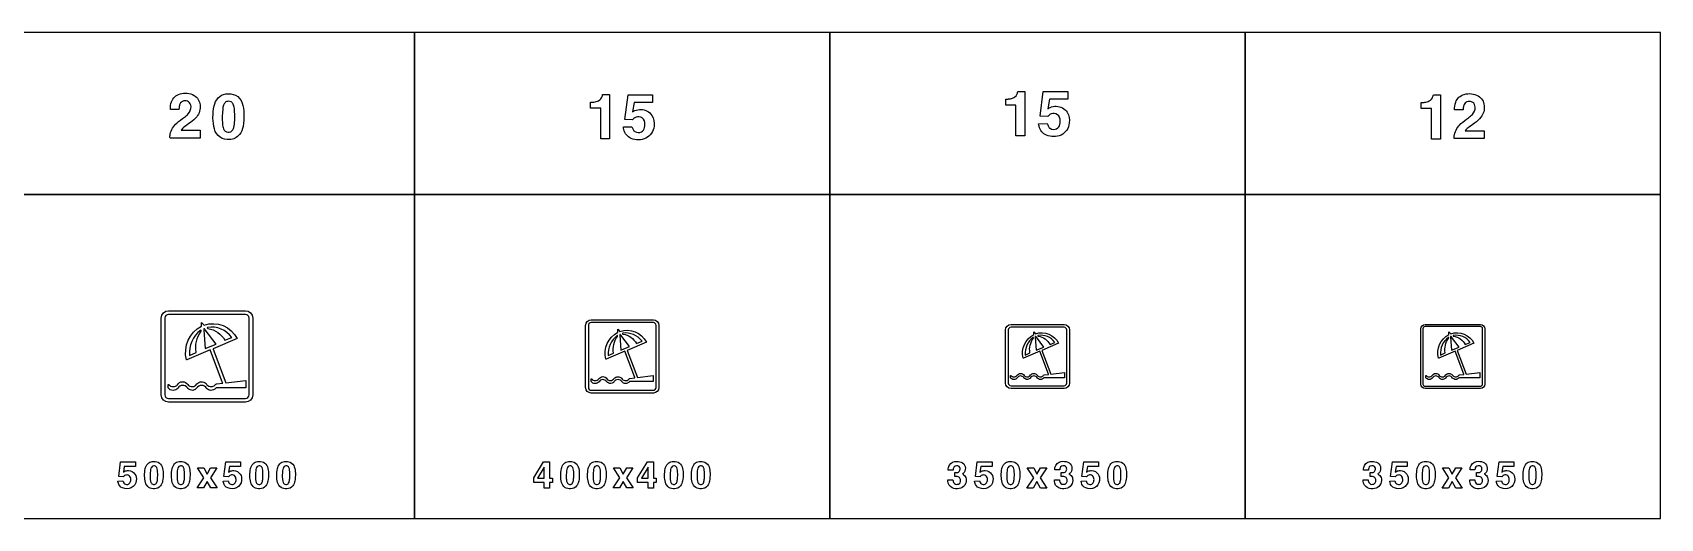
# Model space of a CAD drawing. Extents: x 0 to 18160, y 0 to 2655.
# Drawn here: x 9262 to 18160, y 0 to 2655 of the extents above; entities that cross this region are included whole.
import ezdxf

# ---------------------------------------------------------------- set-up
doc = ezdxf.new("R2010")
doc.units = 0
doc.header["$MEASUREMENT"] = 0

msp = doc.modelspace()

# ---------------------------------------------------------------- linework, layer by layer
for points in [[(9080, 1770), (11350, 1770), (11350, 2655), (9080, 2655)], [(11350, 1770), (13620, 1770), (13620, 2655), (11350, 2655)], [(13620, 1770), (15890, 1770), (15890, 2655), (13620, 2655)], [(15890, 1770), (18160, 1770), (18160, 2655), (15890, 2655)], [(9080, 0), (11350, 0), (11350, 1770), (9080, 1770)], [(11350, 0), (13620, 0), (13620, 1770), (11350, 1770)], [(13620, 0), (15890, 0), (15890, 1770), (13620, 1770)], [(15890, 0), (18160, 0), (18160, 1770), (15890, 1770)], [(10198.2, 221.797), (10163.1, 276.346), (10197.9, 276.346), (10216.2, 242.294), (10234.9, 276.346), (10269, 276.346), (10233.5, 222.318), (10270, 166.299), (10235.4, 166.299), (10215.6, 202.389), (10195.2, 166.299), (10161, 166.299)], [(12001, 222.096), (12055.2, 309.963), (12087.1, 309.963), (12087.1, 219.229), (12103.3, 219.229), (12103.3, 196.409), (12087.1, 196.409), (12087.1, 165.058), (12058.6, 165.058), (12058.6, 196.409), (12001, 196.409)], [(12058.6, 280.769), (12022.6, 219.229), (12058.6, 219.229)], [(12472.5, 221.797), (12437.4, 276.346), (12472.2, 276.347), (12490.5, 242.294), (12509.2, 276.347), (12543.3, 276.347), (12507.8, 222.318), (12544.3, 166.299), (12509.7, 166.299), (12489.9, 202.389), (12469.5, 166.299), (12435.3, 166.299)], [(12569, 222.114), (12623.3, 309.981), (12655.1, 309.981), (12655.1, 219.246), (12671.3, 219.246), (12671.3, 196.427), (12655.1, 196.427), (12655.1, 165.076), (12626.6, 165.076), (12626.6, 196.427), (12569, 196.427)], [(12626.6, 280.787), (12590.6, 219.246), (12626.6, 219.246)], [(14734.2, 221.783), (14699.1, 276.333), (14733.9, 276.333), (14752.1, 242.281), (14770.8, 276.333), (14805, 276.333), (14769.4, 222.304), (14806, 166.285), (14771.4, 166.285), (14751.6, 202.375), (14731.2, 166.285), (14697, 166.285)], [(17004.2, 221.783), (16969.1, 276.333), (17003.9, 276.333), (17022.1, 242.281), (17040.8, 276.333), (17075, 276.333), (17039.4, 222.304), (17076, 166.285), (17041.4, 166.285), (17021.6, 202.375), (17001.2, 166.285), (16967, 166.285)]]:
    msp.add_lwpolyline(points, close=True)
for points in [[(10012.9, 2078.85, -0.0640343), (10014.2, 2099.78, -0.161687), (10050, 2160.33, -0.0283718), (10091.8, 2192.71, 0.0545111), (10112.7, 2210.64, 0.192461), (10127.7, 2250.18, 0.234238), (10114.1, 2276.56, 0.196223), (10088.8, 2281.34, 0.252425), (10066.8, 2264.16, 0.0856617), (10062.7, 2247.14, 0.0202329), (10062, 2235.45), (10015.3, 2235.45, -0.0983795), (10021.4, 2276.76, -0.245047), (10067.6, 2319.89, -0.207102), (10144.5, 2311.55, -0.233443), (10177, 2259.22, -0.20961), (10158.8, 2195.04, -0.0785124), (10124.9, 2163.57, 0.0107372), (10089.1, 2137.78, 0.0665092), (10073.2, 2121.74), (10177.7, 2121.74), (10177.7, 2078.85)], [(10247.9, 2191.49, -0.0563084), (10253.9, 2254.33, -0.130301), (10276.1, 2298.12, -0.174843), (10317.9, 2319.53, -0.147552), (10371, 2312.9, -0.192146), (10407.8, 2269.73, -0.0833996), (10417.1, 2212.7, -0.0545507), (10412.1, 2141.92, -0.116773), (10393, 2097.85, -0.221099), (10338.1, 2070.16, -0.162564), (10286.7, 2082.68, -0.174743), (10255.4, 2128.1, -0.0640867), (10247.9, 2186.79)], [(12310.9, 2274.45), (12324.1, 2274.45, 0.0261527), (12330.1, 2275.12, 0.0824327), (12354.9, 2282.34, 0.211118), (12374.9, 2306.08, 0.0230957), (12377.6, 2315.99), (12415.7, 2315.99), (12415.7, 2074.01), (12367.1, 2074.01), (12367.1, 2241.03), (12310.9, 2241.03)], [(12491, 2139), (12538, 2140.78, 0.0452719), (12544.4, 2124.55, 0.0567733), (12549.1, 2117.67, 0.070207), (12553.5, 2114.2, 0.264984), (12589.6, 2112.3, 0.20748), (12607, 2135.41, 0.147389), (12605.8, 2173.44, 0.308532), (12576.4, 2194.85, 0.215743), (12546.7, 2184.62, 0.028781), (12541.3, 2178.38), (12498.7, 2180.39), (12516.5, 2315.07), (12650.5, 2315.07), (12650.5, 2273.2), (12550.1, 2273.2), (12541.1, 2221.19, -0.0211252), (12554.1, 2228.73, -0.121371), (12587.4, 2234.58, -0.244671), (12647.2, 2202.63, -0.173069), (12658.8, 2143.5, -0.256779), (12613.6, 2077.51, -0.199585), (12534, 2076.44, -0.245625), (12493.7, 2125.34, -0.0170062)], [(14580.9, 2291.94), (14594, 2291.94, 0.0261527), (14600.1, 2292.61, 0.0824327), (14624.9, 2299.84, 0.211118), (14644.9, 2323.58, 0.0230957), (14647.6, 2333.49), (14685.7, 2333.49), (14685.7, 2091.51), (14637.1, 2091.51), (14637.1, 2258.53), (14580.9, 2258.53)], [(14761, 2156.5), (14808, 2158.28, 0.0452719), (14814.4, 2142.04, 0.0567733), (14819.1, 2135.17, 0.070207), (14823.5, 2131.7, 0.264984), (14859.6, 2129.8, 0.20748), (14877, 2152.9, 0.147389), (14875.8, 2190.94, 0.308532), (14846.4, 2212.34, 0.215743), (14816.7, 2202.11, 0.028781), (14811.3, 2195.87), (14768.7, 2197.89), (14786.5, 2332.56), (14920.5, 2332.56), (14920.5, 2290.7), (14820.1, 2290.7), (14811.1, 2238.69, -0.0211252), (14824, 2246.23, -0.121371), (14857.4, 2252.08, -0.244671), (14917.2, 2220.12, -0.173069), (14928.7, 2161, -0.256779), (14883.6, 2095.01, -0.199585), (14804, 2093.94, -0.245625), (14763.7, 2142.83, -0.0170062)], [(16852.4, 2273.43), (16865.5, 2273.43, 0.0261527), (16871.5, 2274.1, 0.0824327), (16896.4, 2281.32, 0.211118), (16916.4, 2305.06, 0.0230957), (16919, 2314.97), (16957.1, 2314.97), (16957.1, 2072.99), (16908.5, 2072.99), (16908.5, 2240.01), (16852.4, 2240.01)], [(17032.5, 2075.98, -0.0640343), (17033.8, 2096.92, -0.161687), (17069.6, 2157.46, -0.0283718), (17111.4, 2189.85, 0.0545111), (17132.3, 2207.78, 0.192461), (17147.3, 2247.31, 0.234238), (17133.7, 2273.69, 0.196223), (17108.4, 2278.47, 0.252425), (17086.4, 2261.29, 0.0856617), (17082.3, 2244.27, 0.0202329), (17081.6, 2232.58), (17034.9, 2232.58, -0.0983795), (17041, 2273.89, -0.245047), (17087.1, 2317.02, -0.207102), (17164.1, 2308.69, -0.233443), (17196.6, 2256.36, -0.20961), (17178.4, 2192.18, -0.0785124), (17144.5, 2160.7, 0.0107372), (17108.7, 2134.91, 0.0665092), (17092.8, 2118.88), (17197.3, 2118.88), (17197.3, 2075.98)], [(10299.2, 2160.96, 0.0124589), (10299.8, 2154.64, 0.0668192), (10305.4, 2129.25, 0.615362), (10356.3, 2123.64, 0.0726881), (10361.7, 2136.67, 0.0588562), (10366.4, 2173.95, 0.0389037), (10364.8, 2240.94, 0.084671), (10358.2, 2264.28, 0.156013), (10346.8, 2276.44, 0.143208), (10331, 2279.4, 0.172584), (10315.3, 2273.2, 0.132565), (10305.3, 2257.64, 0.0498315), (10300.8, 2235.92, 0.0368731)], [(10005, 634.997, -0.414213), (9965, 674.997), (9965, 1095, -0.414213), (10005, 1135), (10425, 1135, -0.414213), (10465, 1095), (10465, 674.997, -0.414213), (10425, 634.997)], [(10005, 654.997), (10425, 654.997, 0.414213), (10445, 674.997), (10445, 1095, 0.414213), (10425, 1115), (10005, 1115, 0.414213), (9985, 1095), (9985, 674.997, 0.414213)], [(10199.4, 1056.02, -0.377996), (10379.8, 982.703), (10248.7, 926.257, 0.0825104), (10248.7, 925.516), (10318.3, 740.429), (10426.8, 753.981), (10426.8, 713.058), (10265, 713.063, -0.0901945), (10249.9, 702.406, -0.124878), (10236.7, 699.878, -0.134445), (10223.5, 703.635, -0.0772191), (10213.8, 710.735, 0.580717), (10158.1, 711.163), (10154.7, 707.663, -0.10303), (10145.6, 701.864, -0.269314), (10115.8, 706.349, -0.00505374), (10111, 709.92, -0.0854136), (10108.3, 713.035, 0.0120804), (10107.7, 714.001, 0.545945), (10056.2, 712.173, -0.503587), (10003.2, 713.647), (10003.2, 729.377), (10003.2, 730.506, -0.0971364), (10003.4, 731.52, -0.312625), (10004.1, 732.063, -0.104287), (10004.9, 731.887, -0.0786519), (10007.1, 730.349, -0.0184498), (10009.8, 727.678, 0.150578), (10022.9, 720.877, 0.0892046), (10032.2, 720.263), (10036.6, 720.777, 0.150978), (10050.2, 726.92, 0.023025), (10053.7, 730.42, -0.575101), (10109.7, 731.62, 0.530693), (10159.2, 734.955, -0.429507), (10210.1, 736.656, 0.244688), (10233.2, 720.351, 0.0737099), (10240.7, 720.321, 0.0318418), (10248.8, 721.892, 0.160439), (10259.9, 729.477, -0.0788643), (10265, 734.492, -0.0983391), (10266.2, 734.878), (10300.9, 739.52), (10300.5, 740.863), (10233.3, 920.623), (10105.2, 867.026, -0.090697), (10102.9, 867.006, -0.344432), (10185.2, 1051.09), (10185.4, 1070.44)], [(12315, 684.997, -0.414213), (12285, 714.997), (12285, 1055, -0.414213), (12315, 1085), (12655, 1085, -0.414213), (12685, 1055), (12685, 714.997, -0.414213), (12655, 684.997)], [(12315, 699.997), (12655, 699.997, 0.414213), (12670, 714.997), (12670, 1055, 0.414213), (12655, 1070), (12315, 1070, 0.414213), (12300, 1055), (12300, 714.997, 0.414213)], [(10155.7, 907.785, -0.204579), (10182.1, 1021.61), (10182.4, 1022.05, 0.146094), (10183.5, 1025.35, 0.295203), (10182, 1028.05, 0.139067), (10181.1, 1028.3, 0.264507), (10119.2, 890.793), (10155.8, 906.8)], [(10264.6, 952.65), (10205.8, 1031.11), (10203.8, 1033.91, 0.199881), (10200.1, 1035.84, 0.350988), (10197.8, 1034.29, 0.0998249), (10197.3, 1031.22), (10197.5, 1029.59), (10205.4, 928.401)], [(10350.1, 988.488, 0.2816), (10218.8, 1043.94, 0.760908), (10218.8, 1037.89, -0.0337099), (10220.2, 1037.47, -0.227482), (10312.4, 973.72), (10350.4, 988.029)], [(12472.5, 1021.82, -0.377996), (12616.8, 963.162), (12512, 918.005, 0.0825104), (12512, 917.412), (12567.7, 769.342), (12654.4, 780.184), (12654.4, 747.446), (12525, 747.45, -0.0901945), (12512.9, 738.924, -0.124878), (12502.3, 736.902, -0.134445), (12491.8, 739.907, -0.0772191), (12484, 745.587, 0.580717), (12439.5, 745.93), (12436.8, 743.13, -0.10303), (12429.5, 738.49, -0.269314), (12405.7, 742.078, -0.00505374), (12401.8, 744.936, -0.0854136), (12399.7, 747.427, 0.0120804), (12399.2, 748.2, 0.545945), (12358, 746.738, -0.503587), (12315.6, 747.917), (12315.6, 760.502), (12315.6, 761.404, -0.0971364), (12315.7, 762.216, -0.312625), (12316.3, 762.65, -0.104287), (12316.9, 762.509, -0.0786519), (12318.7, 761.279, -0.0184498), (12320.8, 759.142, 0.150578), (12331.4, 753.701, 0.0892046), (12338.7, 753.21), (12342.3, 753.621, 0.150978), (12353.1, 758.536, 0.023025), (12355.9, 761.336, -0.575101), (12400.8, 762.296, 0.530693), (12440.4, 764.964, -0.429507), (12481.1, 766.324, 0.244688), (12499.6, 753.28, 0.0737099), (12505.6, 753.256, 0.0318418), (12512.1, 754.513, 0.160439), (12520.9, 760.581, -0.0788643), (12525, 764.593, -0.0983391), (12526, 764.902), (12553.7, 768.615), (12553.4, 769.69), (12499.6, 913.498), (12397.2, 870.62, -0.090697), (12395.3, 870.604, -0.344432), (12461.2, 1017.87), (12461.3, 1033.35)], [(12437.6, 903.227, -0.204579), (12458.8, 994.463, 0.146094), (12459.8, 997.279, 0.295203), (12458.6, 999.436, 0.139067), (12457.9, 999.641, 0.264507), (12408.4, 889.634), (12437.6, 902.439)], [(12524.7, 939.12), (12477.7, 1001.89), (12476, 1004.13, 0.199881), (12473.1, 1005.67, 0.350988), (12471.3, 1004.43, 0.0998249), (12470.9, 1001.98), (12471, 1000.67), (12477.3, 919.72)], [(12593.1, 967.79, 0.2816), (12488, 1012.15, 0.760908), (12488.1, 1007.31, -0.0337099), (12489.1, 1006.97, -0.227482), (12562.9, 955.976)], [(14610, 709.997, -0.414213), (14580, 739.997), (14580, 1030, -0.414213), (14610, 1060), (14900, 1060, -0.414213), (14930, 1030), (14930, 739.997, -0.414213), (14900, 709.997)], [(14610, 724.997), (14900, 724.997, 0.414213), (14915, 739.997), (14915, 1030, 0.414213), (14900, 1045), (14610, 1045, 0.414213), (14595, 1030), (14595, 739.997, 0.414213)], [(14744.1, 1008.71, -0.377996), (14870.4, 957.382), (14778.6, 917.61), (14827.3, 787.79), (14903.2, 797.277), (14903.2, 768.631), (14790, 768.634, -0.0901945), (14779.5, 761.174, -0.124878), (14770.2, 759.404, -0.134445), (14760.9, 762.034, -0.0772191), (14754.1, 767.004, 0.580717), (14715.2, 767.304), (14712.8, 764.854, -0.10303), (14706.4, 760.794, -0.269314), (14685.6, 763.934, -0.00505374), (14682.2, 766.434, -0.0854136), (14680.3, 768.614, 0.0120804), (14679.9, 769.29, 0.545945), (14643.9, 768.011, -0.503587), (14606.8, 769.043), (14606.8, 780.054), (14606.8, 780.844, -0.0971364), (14606.9, 781.554, -0.312625), (14607.4, 781.934, -0.104287), (14607.9, 781.811, -0.0786519), (14609.5, 780.734, -0.0184498), (14611.3, 778.864, 0.150578), (14620.6, 774.104, 0.0892046), (14627, 773.674), (14630.2, 774.034, 0.150978), (14639.6, 778.334, 0.023025), (14642.1, 780.784, -0.575101), (14681.3, 781.624, 0.530693), (14715.9, 783.958, -0.429507), (14751.6, 785.149, 0.244688), (14767.7, 773.735, 0.0737099), (14773, 773.714, 0.0318418), (14778.7, 774.814, 0.160439), (14786.4, 780.124, -0.0788643), (14790, 783.634, -0.0983391), (14790.9, 783.904), (14815.1, 787.154), (14814.8, 788.094), (14767.8, 913.926), (14678.2, 876.408, -0.090697), (14676.5, 876.394, -0.344432), (14734.1, 1005.25), (14734.2, 1018.8)], [(14713.5, 904.939, -0.204579), (14732.1, 984.771, 0.146094), (14733, 987.235, 0.295203), (14731.9, 989.121, 0.139067), (14731.2, 989.301, 0.264507), (14687.9, 893.045), (14713.5, 904.25)], [(14789.7, 936.345), (14748.6, 991.269), (14747.1, 993.228, 0.199881), (14744.6, 994.578, 0.350988), (14743, 993.49, 0.0998249), (14742.6, 991.347), (14742.7, 990.201), (14748.2, 919.37)], [(14849.6, 961.431, 0.2816), (14757.7, 1000.25, 0.760908), (14757.7, 996.015, -0.0337099), (14758.6, 995.716, -0.227482), (14823.2, 951.094)], [(16874, 709.997, -0.414213), (16850, 733.997), (16850, 1036, -0.414213), (16874, 1060), (17176, 1060, -0.414213), (17200, 1036), (17200, 733.997, -0.414213), (17176, 709.997)], [(16874, 721.997), (17176, 721.997, 0.414213), (17188, 733.997), (17188, 1036, 0.414213), (17176, 1048), (16874, 1048, 0.414213), (16862, 1036), (16862, 733.997, 0.414213)], [(17014.1, 1008.71, -0.377996), (17140.4, 957.382), (17048.6, 917.61), (17097.3, 787.79), (17173.2, 797.277), (17173.2, 768.631), (17060, 768.634, -0.0901945), (17049.5, 761.174, -0.124878), (17040.2, 759.404, -0.134445), (17030.9, 762.034, -0.0772191), (17024.1, 767.004, 0.580717), (16985.2, 767.304), (16982.8, 764.854, -0.10303), (16976.4, 760.794, -0.269314), (16955.6, 763.934, -0.00505374), (16952.2, 766.434, -0.0854136), (16950.3, 768.614, 0.0120804), (16949.9, 769.29, 0.545945), (16913.9, 768.011, -0.503587), (16876.8, 769.043), (16876.8, 780.054), (16876.8, 780.844, -0.0971364), (16876.9, 781.554, -0.312625), (16877.4, 781.934, -0.104287), (16877.9, 781.811, -0.0786519), (16879.5, 780.734, -0.0184498), (16881.3, 778.864, 0.150578), (16890.6, 774.104, 0.0892046), (16897, 773.674), (16900.2, 774.034, 0.150978), (16909.6, 778.334, 0.023025), (16912.1, 780.784, -0.575101), (16951.3, 781.624, 0.530693), (16985.9, 783.958, -0.429507), (17021.6, 785.149, 0.244688), (17037.7, 773.735, 0.0737099), (17043, 773.714, 0.0318418), (17048.7, 774.814, 0.160439), (17056.4, 780.124, -0.0788643), (17060, 783.634, -0.0983391), (17060.9, 783.904), (17085.1, 787.154), (17084.8, 788.094), (17037.8, 913.926), (16948.2, 876.408, -0.090697), (16946.5, 876.394, -0.344432), (17004.1, 1005.25), (17004.2, 1018.8)], [(16983.5, 904.939, -0.204579), (17002.1, 984.771, 0.146094), (17003, 987.235, 0.295203), (17001.9, 989.121, 0.139067), (17001.2, 989.301, 0.264507), (16957.9, 893.045), (16983.5, 904.25)], [(17059.7, 936.345), (17018.6, 991.269), (17017.1, 993.228, 0.199881), (17014.6, 994.578, 0.350988), (17013, 993.49, 0.0998249), (17012.6, 991.347), (17012.7, 990.201), (17018.2, 919.37)], [(17119.6, 961.431, 0.2816), (17027.7, 1000.25, 0.760908), (17027.7, 996.015, -0.0337099), (17028.6, 995.716, -0.227482), (17093.2, 951.094)], [(9727.75, 203.882), (9755.92, 204.948, 0.0452719), (9759.76, 195.209, 0.0567733), (9762.6, 191.086, 0.070207), (9765.26, 189, 0.264984), (9786.87, 187.863, 0.20748), (9797.32, 201.725, 0.147389), (9796.63, 224.545, 0.308532), (9779, 237.389, 0.215743), (9761.13, 231.251, 0.028781), (9757.91, 227.507), (9732.34, 228.716), (9743.03, 309.521), (9823.46, 309.521), (9823.46, 284.403), (9763.2, 284.403), (9757.82, 253.195, -0.0211252), (9765.57, 257.721, -0.121371), (9785.57, 261.228, -0.244671), (9821.44, 242.057, -0.173069), (9828.39, 206.583, -0.256779), (9801.28, 166.986, -0.199585), (9753.55, 166.346, -0.245625), (9729.38, 195.683, -0.0170062)], [(9874.18, 234.284, -0.0563084), (9877.8, 271.986, -0.130301), (9891.12, 298.265, -0.174843), (9916.22, 311.109, -0.147552), (9948.09, 307.128, -0.192146), (9970.17, 281.227, -0.0833996), (9975.72, 247.009, -0.0545507), (9972.71, 204.545, -0.116773), (9961.26, 178.099, -0.221099), (9928.35, 161.488, -0.162564), (9897.47, 169, -0.174743), (9878.7, 196.251, -0.0640867), (9874.23, 231.464)], [(9905.01, 215.967, 0.0124589), (9905.32, 212.175, 0.0668192), (9908.68, 196.938, 0.615362), (9939.23, 193.573, 0.0726881), (9942.5, 201.393, 0.0588562), (9945.32, 223.763, 0.0389037), (9944.34, 263.953, 0.084671), (9940.39, 277.957, 0.156013), (9933.51, 285.256, 0.143208), (9924.08, 287.033, 0.172584), (9914.63, 283.313, 0.132565), (9908.66, 273.976, 0.0498315), (9905.93, 260.943, 0.0368731)], [(10020.9, 234.284, -0.0563084), (10024.5, 271.986, -0.130301), (10037.9, 298.265, -0.174843), (10063, 311.109, -0.147552), (10094.8, 307.128, -0.192146), (10116.9, 281.227, -0.0833996), (10122.5, 247.009, -0.0545507), (10119.5, 204.545, -0.116773), (10108, 178.1, -0.221099), (10075.1, 161.488, -0.162564), (10044.2, 169, -0.174743), (10025.5, 196.251, -0.0640867), (10021, 231.464)], [(10051.8, 215.967, 0.0124589), (10052.1, 212.175, 0.0668192), (10055.4, 196.938, 0.615362), (10086, 193.573, 0.0726881), (10089.2, 201.393, 0.0588562), (10092.1, 223.763, 0.0389037), (10091.1, 263.953, 0.084671), (10087.1, 277.957, 0.156013), (10080.3, 285.256, 0.143208), (10070.8, 287.033, 0.172584), (10061.4, 283.313, 0.132565), (10055.4, 273.976, 0.0498315), (10052.7, 260.943, 0.0368731)], [(10303.3, 203.891), (10331.5, 204.957, 0.0452719), (10335.3, 195.218, 0.0567733), (10338.2, 191.095, 0.070207), (10340.8, 189.009, 0.264984), (10362.4, 187.872, 0.20748), (10372.9, 201.734, 0.147389), (10372.2, 224.554, 0.308532), (10354.6, 237.398, 0.215743), (10336.7, 231.26, 0.028781), (10333.5, 227.516), (10307.9, 228.725), (10318.6, 309.531), (10399, 309.531), (10399, 284.412), (10338.8, 284.412), (10333.4, 253.204, -0.0211252), (10341.1, 257.73, -0.121371), (10361.1, 261.237, -0.244671), (10397, 242.066, -0.173069), (10404, 206.592, -0.256779), (10376.8, 166.995, -0.199585), (10329.1, 166.355, -0.245625), (10304.9, 195.692, -0.0170062)], [(10449.7, 234.285, -0.0563084), (10453.4, 271.986, -0.130301), (10466.7, 298.266, -0.174843), (10491.8, 311.109, -0.147552), (10523.7, 307.128, -0.192146), (10545.7, 281.228, -0.0833996), (10551.3, 247.01, -0.0545507), (10548.3, 204.545, -0.116773), (10536.8, 178.1, -0.221099), (10503.9, 161.488, -0.162564), (10473, 169, -0.174743), (10454.3, 196.251, -0.0640867), (10449.8, 231.465)], [(10480.6, 215.967, 0.0124589), (10480.9, 212.175, 0.0668192), (10484.2, 196.939, 0.615362), (10514.8, 193.574, 0.0726881), (10518.1, 201.394, 0.0588562), (10520.9, 223.763, 0.0389037), (10519.9, 263.953, 0.084671), (10516, 277.957, 0.156013), (10509.1, 285.256, 0.143208), (10499.7, 287.033, 0.172584), (10490.2, 283.313, 0.132565), (10484.2, 273.976, 0.0498315), (10481.5, 260.943, 0.0368731)], [(10596.5, 234.275, -0.0563084), (10600.1, 271.977, -0.130301), (10613.4, 298.256, -0.174843), (10638.5, 311.1, -0.147552), (10670.4, 307.119, -0.192146), (10692.5, 281.218, -0.0833996), (10698, 247, -0.0545507), (10695, 204.536, -0.116773), (10683.6, 178.09, -0.221099), (10650.7, 161.479, -0.162564), (10619.8, 168.991, -0.174743), (10601, 196.242, -0.0640867), (10596.5, 231.455)], [(10627.3, 215.958, 0.0124589), (10627.6, 212.166, 0.0668192), (10631, 196.929, 0.615362), (10661.5, 193.564, 0.0726881), (10664.8, 201.384, 0.0588562), (10667.6, 223.754, 0.0389037), (10666.7, 263.943, 0.084671), (10662.7, 277.948, 0.156013), (10655.8, 285.247, 0.143208), (10646.4, 287.024, 0.172584), (10636.9, 283.304, 0.132565), (10631, 273.967, 0.0498315), (10628.2, 260.934, 0.0368731)], [(12148.5, 234.285, -0.0563084), (12152.1, 271.986, -0.130301), (12165.4, 298.266, -0.174843), (12190.5, 311.109, -0.147552), (12222.4, 307.128, -0.192146), (12244.5, 281.228, -0.0833996), (12250, 247.01, -0.0545507), (12247, 204.546, -0.116773), (12235.6, 178.1, -0.221099), (12202.7, 161.489, -0.162564), (12171.8, 169.001, -0.174743), (12153, 196.252, -0.0640867), (12148.5, 231.465)], [(12179.3, 215.967, 0.0124589), (12179.6, 212.176, 0.0668192), (12183, 196.939, 0.615362), (12213.5, 193.574, 0.0726881), (12216.8, 201.394, 0.0588562), (12219.6, 223.764, 0.0389037), (12218.6, 263.953, 0.084671), (12214.7, 277.958, 0.156013), (12207.8, 285.256, 0.143208), (12198.4, 287.034, 0.172584), (12188.9, 283.313, 0.132565), (12183, 273.977, 0.0498315), (12180.2, 260.944, 0.0368731)], [(12295.2, 234.285, -0.0563084), (12298.9, 271.986, -0.130301), (12312.2, 298.266, -0.174843), (12337.3, 311.109, -0.147552), (12369.1, 307.128, -0.192146), (12391.2, 281.228, -0.0833996), (12396.8, 247.01, -0.0545507), (12393.8, 204.546, -0.116773), (12382.3, 178.1, -0.221099), (12349.4, 161.489, -0.162564), (12318.5, 169.001, -0.174743), (12299.8, 196.252, -0.0640867), (12295.3, 231.465)], [(12326.1, 215.967, 0.0124589), (12326.4, 212.176, 0.0668192), (12329.7, 196.939, 0.615362), (12360.3, 193.574, 0.0726881), (12363.5, 201.394, 0.0588562), (12366.4, 223.764, 0.0389037), (12365.4, 263.953, 0.084671), (12361.4, 277.958, 0.156013), (12354.6, 285.256, 0.143208), (12345.1, 287.034, 0.172584), (12335.7, 283.313, 0.132565), (12329.7, 273.977, 0.0498315), (12327, 260.944, 0.0368731)], [(12716.5, 234.285, -0.0563084), (12720.1, 271.986, -0.130301), (12733.4, 298.266, -0.174843), (12758.5, 311.109, -0.147552), (12790.4, 307.128, -0.192146), (12812.5, 281.228, -0.0833996), (12818, 247.01, -0.0545507), (12815, 204.545, -0.116773), (12803.6, 178.1, -0.221099), (12770.7, 161.489, -0.162564), (12739.8, 169, -0.174743), (12721, 196.252, -0.0640867), (12716.5, 231.465)], [(12747.3, 215.967, 0.0124589), (12747.6, 212.176, 0.0668192), (12751, 196.939, 0.615362), (12781.5, 193.574, 0.0726881), (12784.8, 201.394, 0.0588562), (12787.6, 223.763, 0.0389037), (12786.7, 263.953, 0.084671), (12782.7, 277.958, 0.156013), (12775.8, 285.256, 0.143208), (12766.4, 287.033, 0.172584), (12757, 283.313, 0.132565), (12751, 273.977, 0.0498315), (12748.3, 260.943, 0.0368731)], [(12863.2, 234.275, -0.0563084), (12866.9, 271.977, -0.130301), (12880.2, 298.256, -0.174843), (12905.3, 311.1, -0.147552), (12937.2, 307.119, -0.192146), (12959.2, 281.219, -0.0833996), (12964.8, 247.001, -0.0545507), (12961.8, 204.536, -0.116773), (12950.3, 178.091, -0.221099), (12917.4, 161.479, -0.162564), (12886.5, 168.991, -0.174743), (12867.8, 196.242, -0.0640867), (12863.3, 231.456)], [(12894.1, 215.958, 0.0124589), (12894.4, 212.166, 0.0668192), (12897.7, 196.93, 0.615362), (12928.3, 193.565, 0.0726881), (12931.6, 201.385, 0.0588562), (12934.4, 223.754, 0.0389037), (12933.4, 263.944, 0.084671), (12929.5, 277.948, 0.156013), (12922.6, 285.247, 0.143208), (12913.2, 287.024, 0.172584), (12903.7, 283.304, 0.132565), (12897.7, 273.967, 0.0498315), (12895, 260.934, 0.0368731)], [(14264.9, 210.618), (14292.7, 210.618, 0.0411845), (14294, 201.495, 0.335066), (14312.3, 186.329, 0.276505), (14331.4, 195.05, 0.158203), (14334.8, 207.49, 0.0878221), (14333, 217.04, 0.217575), (14321.9, 227.158, 0.0882727), (14309.1, 229.031), (14302.7, 229.031), (14302.7, 250.192, 0.0282129), (14314.4, 250.547, 0.50028), (14330.6, 277.846, 0.235001), (14319.5, 286.874, 0.165496), (14304.1, 285.5, 0.220849), (14295.5, 275.571, 0.055705), (14293.8, 264.647), (14266.9, 264.647, -0.0488003), (14268, 278.201, -0.30773), (14302.6, 310.903, -0.146685), (14338.2, 307.348, -0.469869), (14354.2, 251.685, -0.0891152), (14346.9, 244.623), (14344.4, 242.822, -0.0245333), (14351.1, 238.983, -0.202429), (14364.5, 216.969, -0.422325), (14326.8, 163.296, -0.154301), (14288.4, 167.609, -0.287878), (14265, 204.03, -0.0143877)], [(14410.5, 203.85), (14438.6, 204.916, 0.0452719), (14442.5, 195.177, 0.0567733), (14445.3, 191.054, 0.070207), (14448, 188.968, 0.264984), (14469.6, 187.831, 0.20748), (14480, 201.694, 0.147389), (14479.4, 224.513, 0.308532), (14461.7, 237.357, 0.215743), (14443.9, 231.22, 0.028781), (14440.6, 227.476), (14415.1, 228.684), (14425.7, 309.49), (14506.2, 309.49), (14506.2, 284.371), (14445.9, 284.371), (14440.5, 253.163, -0.0211252), (14448.3, 257.689, -0.121371), (14468.3, 261.196, -0.244671), (14504.2, 242.025, -0.173069), (14511.1, 206.551, -0.256779), (14484, 166.954, -0.199585), (14436.3, 166.314, -0.245625), (14412.1, 195.651, -0.0170062)], [(14556.9, 234.262, -0.0563084), (14560.5, 271.963, -0.130301), (14573.8, 298.243, -0.174843), (14598.9, 311.086, -0.147552), (14630.8, 307.106, -0.192146), (14652.9, 281.205, -0.0833996), (14658.4, 246.987, -0.0545507), (14655.4, 204.523, -0.116773), (14644, 178.077, -0.221099), (14611.1, 161.466, -0.162564), (14580.2, 168.978, -0.174743), (14561.4, 196.229, -0.0640867), (14556.9, 231.442)], [(14587.7, 215.944, 0.0124589), (14588, 212.153, 0.0668192), (14591.4, 196.916, 0.615362), (14621.9, 193.551, 0.0726881), (14625.2, 201.371, 0.0588562), (14628, 223.741, 0.0389037), (14627.1, 263.93, 0.084671), (14623.1, 277.935, 0.156013), (14616.2, 285.233, 0.143208), (14606.8, 287.011, 0.172584), (14597.3, 283.29, 0.132565), (14591.4, 273.954, 0.0498315), (14588.7, 260.921, 0.0368731)], [(14847.3, 210.655), (14875.2, 210.655, 0.0411845), (14876.4, 201.531, 0.335066), (14894.7, 186.366, 0.276505), (14913.9, 195.086, 0.158203), (14917.2, 207.527, 0.0878221), (14915.4, 217.076, 0.217575), (14904.3, 227.195, 0.0882727), (14891.6, 229.067), (14885.1, 229.067), (14885.1, 250.228, 0.0282129), (14896.8, 250.584, 0.50028), (14913, 277.882, 0.235001), (14901.9, 286.911, 0.165496), (14886.5, 285.536, 0.220849), (14878, 275.607, 0.055705), (14876.2, 264.683), (14849.4, 264.683, -0.0488003), (14850.4, 278.237, -0.30773), (14885, 310.939, -0.146685), (14920.7, 307.384, -0.469869), (14936.6, 251.721, -0.0891152), (14929.4, 244.659), (14926.8, 242.858, -0.0245333), (14933.5, 239.019, -0.202429), (14946.9, 217.005, -0.422325), (14909.3, 163.332, -0.154301), (14870.8, 167.645, -0.287878), (14847.4, 204.067, -0.0143877)], [(14992.9, 203.886), (15021.1, 204.953, 0.0452719), (15024.9, 195.213, 0.0567733), (15027.8, 191.09, 0.070207), (15030.4, 189.005, 0.264984), (15052, 187.868, 0.20748), (15062.5, 201.73, 0.147389), (15061.8, 224.55, 0.308532), (15044.2, 237.394, 0.215743), (15026.3, 231.256, 0.028781), (15023.1, 227.512), (14997.5, 228.721), (15008.2, 309.526), (15088.6, 309.526), (15088.6, 284.408), (15028.3, 284.408), (15023, 253.199, -0.0211252), (15030.7, 257.725, -0.121371), (15050.7, 261.232, -0.244671), (15086.6, 242.062, -0.173069), (15093.5, 206.588, -0.256779), (15066.4, 166.991, -0.199585), (15018.7, 166.351, -0.245625), (14994.5, 195.687, -0.0170062)], [(15139.3, 234.299, -0.0563084), (15143, 272, -0.130301), (15156.3, 298.28, -0.174843), (15181.4, 311.123, -0.147552), (15213.2, 307.142, -0.192146), (15235.3, 281.242, -0.0833996), (15240.9, 247.024, -0.0545507), (15237.9, 204.559, -0.116773), (15226.4, 178.114, -0.221099), (15193.5, 161.502, -0.162564), (15162.6, 169.014, -0.174743), (15143.9, 196.265, -0.0640867), (15139.4, 231.479)], [(15170.2, 215.981, 0.0124589), (15170.5, 212.19, 0.0668192), (15173.8, 196.953, 0.615362), (15204.4, 193.588, 0.0726881), (15207.6, 201.408, 0.0588562), (15210.5, 223.777, 0.0389037), (15209.5, 263.967, 0.084671), (15205.5, 277.972, 0.156013), (15198.7, 285.27, 0.143208), (15189.2, 287.047, 0.172584), (15179.8, 283.327, 0.132565), (15173.8, 273.991, 0.0498315), (15171.1, 260.957, 0.0368731)], [(16534.9, 210.618), (16562.7, 210.618, 0.0411845), (16564, 201.495, 0.335066), (16582.3, 186.329, 0.276505), (16601.4, 195.05, 0.158203), (16604.8, 207.49, 0.0878221), (16603, 217.04, 0.217575), (16591.9, 227.158, 0.0882727), (16579.1, 229.031), (16572.7, 229.031), (16572.7, 250.192, 0.0282129), (16584.4, 250.547, 0.50028), (16600.6, 277.846, 0.235001), (16589.5, 286.874, 0.165496), (16574.1, 285.5, 0.220849), (16565.5, 275.571, 0.055705), (16563.8, 264.647), (16536.9, 264.647, -0.0488003), (16538, 278.201, -0.30773), (16572.6, 310.903, -0.146685), (16608.2, 307.348, -0.469869), (16624.2, 251.685, -0.0891152), (16616.9, 244.623), (16614.4, 242.822, -0.0245333), (16621.1, 238.983, -0.202429), (16634.5, 216.969, -0.422325), (16596.8, 163.296, -0.154301), (16558.4, 167.609, -0.287878), (16535, 204.03, -0.0143877)], [(16680.5, 203.85), (16708.6, 204.916, 0.0452719), (16712.5, 195.177, 0.0567733), (16715.3, 191.054, 0.070207), (16718, 188.968, 0.264984), (16739.6, 187.831, 0.20748), (16750, 201.694, 0.147389), (16749.4, 224.513, 0.308532), (16731.7, 237.357, 0.215743), (16713.9, 231.22, 0.028781), (16710.6, 227.476), (16685.1, 228.684), (16695.7, 309.49), (16776.2, 309.49), (16776.2, 284.371), (16715.9, 284.371), (16710.5, 253.163, -0.0211252), (16718.3, 257.689, -0.121371), (16738.3, 261.196, -0.244671), (16774.2, 242.025, -0.173069), (16781.1, 206.551, -0.256779), (16754, 166.954, -0.199585), (16706.3, 166.314, -0.245625), (16682.1, 195.651, -0.0170062)], [(16826.9, 234.262, -0.0563084), (16830.5, 271.963, -0.130301), (16843.8, 298.243, -0.174843), (16868.9, 311.086, -0.147552), (16900.8, 307.106, -0.192146), (16922.9, 281.205, -0.0833996), (16928.4, 246.987, -0.0545507), (16925.4, 204.523, -0.116773), (16914, 178.077, -0.221099), (16881.1, 161.466, -0.162564), (16850.2, 168.978, -0.174743), (16831.4, 196.229, -0.0640867), (16826.9, 231.442)], [(16857.7, 215.944, 0.0124589), (16858, 212.153, 0.0668192), (16861.4, 196.916, 0.615362), (16891.9, 193.551, 0.0726881), (16895.2, 201.371, 0.0588562), (16898, 223.741, 0.0389037), (16897.1, 263.93, 0.084671), (16893.1, 277.935, 0.156013), (16886.2, 285.233, 0.143208), (16876.8, 287.011, 0.172584), (16867.3, 283.29, 0.132565), (16861.4, 273.954, 0.0498315), (16858.7, 260.921, 0.0368731)], [(17117.3, 210.655), (17145.2, 210.655, 0.0411845), (17146.4, 201.531, 0.335066), (17164.7, 186.366, 0.276505), (17183.9, 195.086, 0.158203), (17187.2, 207.527, 0.0878221), (17185.4, 217.076, 0.217575), (17174.3, 227.195, 0.0882727), (17161.6, 229.067), (17155.1, 229.067), (17155.1, 250.228, 0.0282129), (17166.8, 250.584, 0.50028), (17183, 277.882, 0.235001), (17171.9, 286.911, 0.165496), (17156.5, 285.536, 0.220849), (17148, 275.607, 0.055705), (17146.3, 264.683), (17119.4, 264.683, -0.0488003), (17120.4, 278.237, -0.30773), (17155, 310.939, -0.146685), (17190.7, 307.384, -0.469869), (17206.6, 251.721, -0.0891152), (17199.4, 244.659), (17196.8, 242.858, -0.0245333), (17203.5, 239.019, -0.202429), (17216.9, 217.005, -0.422325), (17179.3, 163.332, -0.154301), (17140.8, 167.645, -0.287878), (17117.4, 204.067, -0.0143877)], [(17262.9, 203.886), (17291.1, 204.953, 0.0452719), (17294.9, 195.213, 0.0567733), (17297.8, 191.09, 0.070207), (17300.4, 189.005, 0.264984), (17322, 187.868, 0.20748), (17332.5, 201.73, 0.147389), (17331.8, 224.55, 0.308532), (17314.2, 237.394, 0.215743), (17296.3, 231.256, 0.028781), (17293.1, 227.512), (17267.5, 228.721), (17278.2, 309.526), (17358.6, 309.526), (17358.6, 284.408), (17298.3, 284.408), (17293, 253.199, -0.0211252), (17300.7, 257.725, -0.121371), (17320.7, 261.232, -0.244671), (17356.6, 242.062, -0.173069), (17363.5, 206.588, -0.256779), (17336.4, 166.991, -0.199585), (17288.7, 166.351, -0.245625), (17264.5, 195.687, -0.0170062)], [(17409.3, 234.299, -0.0563084), (17413, 272, -0.130301), (17426.3, 298.28, -0.174843), (17451.4, 311.123, -0.147552), (17483.2, 307.142, -0.192146), (17505.3, 281.242, -0.0833996), (17510.9, 247.024, -0.0545507), (17507.9, 204.559, -0.116773), (17496.4, 178.114, -0.221099), (17463.5, 161.502, -0.162564), (17432.6, 169.014, -0.174743), (17413.9, 196.265, -0.0640867), (17409.4, 231.479)], [(17440.2, 215.981, 0.0124589), (17440.5, 212.19, 0.0668192), (17443.8, 196.953, 0.615362), (17474.4, 193.588, 0.0726881), (17477.6, 201.408, 0.0588562), (17480.5, 223.777, 0.0389037), (17479.5, 263.967, 0.084671), (17475.5, 277.972, 0.156013), (17468.7, 285.27, 0.143208), (17459.2, 287.047, 0.172584), (17449.8, 283.327, 0.132565), (17443.8, 273.991, 0.0498315), (17441.1, 260.957, 0.0368731)]]:
    msp.add_lwpolyline(points, format="xyb", close=True)

doc.saveas('drawing.dxf')
